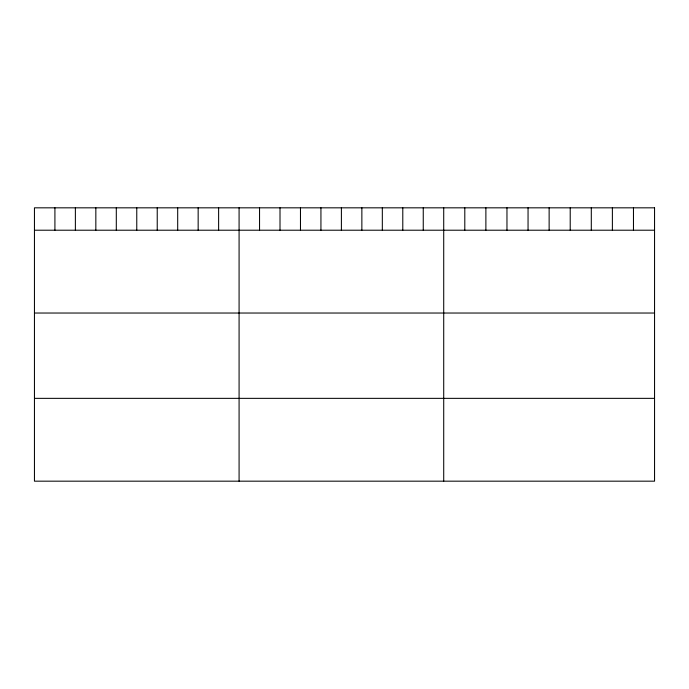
<?xml version="1.0" encoding="UTF-8"?>
<svg xmlns="http://www.w3.org/2000/svg" width="689" height="689" viewBox="0 0 689 689"><rect width="100%" height="100%" fill="white"/><g stroke="black" fill="none" stroke-linecap="round" stroke-linejoin="round"><path stroke-width="1.03" d="M34.45 230.212L654.55 230.212M34.45 313.03L654.55 313.03M34.45 398.354L654.55 398.354M633.467 207.828L633.467 230.212M612.383 207.828L612.383 230.212M591.3 207.828L591.3 230.212M570.216 207.828L570.216 230.212M549.133 207.828L549.133 230.212M528.05 207.828L528.05 230.212M506.966 207.828L506.966 230.212M485.883 207.828L485.883 230.212M464.799 207.828L464.799 230.212M443.716 207.828L443.716 481.172M423.253 207.828L423.253 230.212M402.789 207.828L402.789 230.212M382.326 207.828L382.326 230.212M361.863 207.828L361.863 230.212M341.399 207.828L341.399 230.212M320.936 207.828L320.936 230.212M300.473 207.828L300.473 230.212M280.01 207.828L280.01 230.212M259.546 207.828L259.546 230.212M239.083 207.828L239.083 481.172M218.62 207.828L218.62 230.212M198.156 207.828L198.156 230.212M177.693 207.828L177.693 230.212M157.23 207.828L157.23 230.212M136.767 207.828L136.767 230.212M116.303 207.828L116.303 230.212M95.84 207.828L95.84 230.212M75.377 207.828L75.377 230.212M54.913 207.828L54.913 230.212M654.55 207.828L34.45 207.828L34.45 481.172L654.55 481.172L654.55 207.828"/></g></svg>
